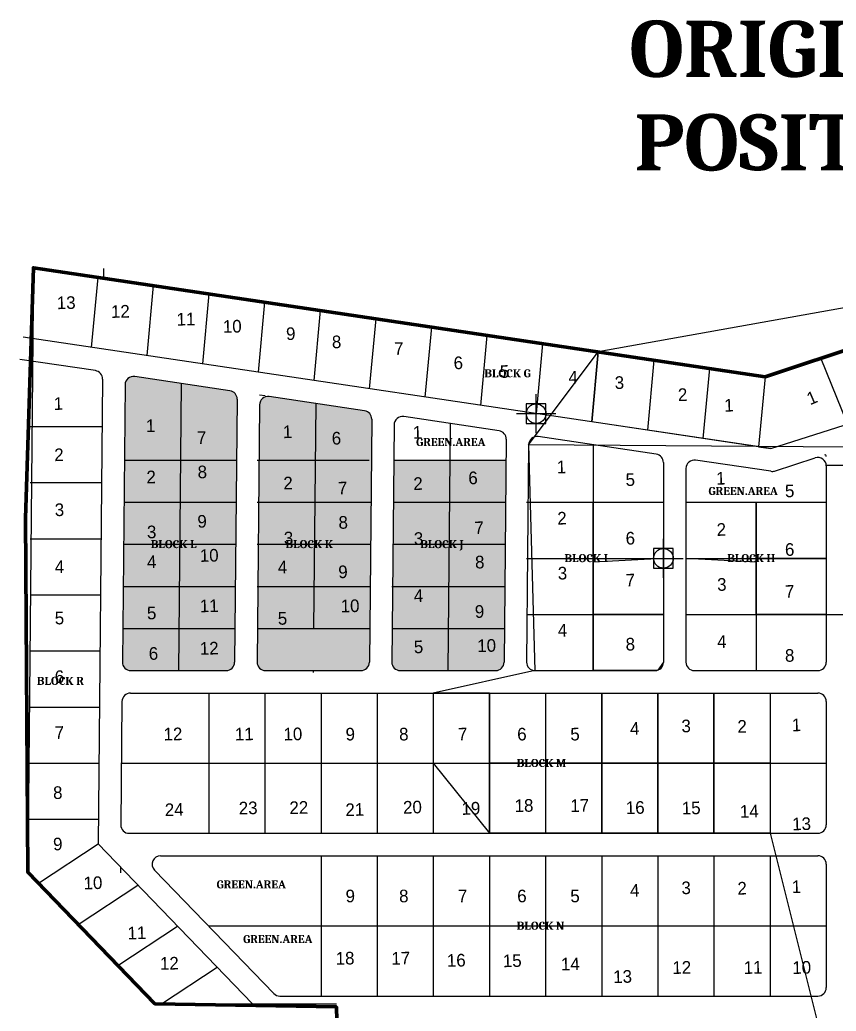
# Model space of a CAD drawing. Header units: metres. Extents: x 527079 to 600981, y 729644 to 782828.
# Drawn here: x 595932.6 to 596223.4, y 731806.1 to 732159.4 of the extents above; entities that cross this region are included whole.
import ezdxf

# ---------------------------------------------------------------- set-up
doc = ezdxf.new("R2010")
doc.units = ezdxf.units.M
doc.header["$MEASUREMENT"] = 0
doc.header["$PDMODE"] = 98
doc.header["$PDSIZE"] = 7
doc.layers.add('KETU_EPE_BOUNDARY', color=7, linetype='Continuous', lineweight=140, true_color=0xffffff)

msp = doc.modelspace()

# ---------------------------------------------------------------- hatches: boundary and pattern name
at = {"true_color": 0x293189}
h = msp.add_hatch(color=177, dxfattribs=at)
h.dxf.hatch_style = 1
h.paths.add_polyline_path([(596009.49974, 731972.44145), (595989.49883, 731972.44145), (595989.35586, 731957.44145), (596009.35677, 731957.44145)], flags=17)
h.paths.add_polyline_path([(596009.64271, 731987.44145), (595989.6418, 731987.44145), (595989.49883, 731972.44145), (596009.49974, 731972.44145)], flags=16)
h.paths.add_polyline_path([(596009.78568, 732002.44145), (595989.78477, 732002.44145), (595989.6418, 731987.44145), (596009.64271, 731987.44145)], flags=16)
h.paths.add_polyline_path([(596009.99298, 732024.19058, 0.374211434), (596007.43553, 732027.18637), (595990.04534, 732029.77927), (595989.78477, 732002.44145), (596009.78568, 732002.44145)], flags=16)
h.paths.add_polyline_path([(595990.04534, 732029.77927), (595973.48224, 732032.24885, 0.455380119), (595970.03996, 732029.31024), (595969.78386, 732002.44145), (595989.78477, 732002.44145)])
h.paths.add_polyline_path([(596009.99298, 732024.19058, 0.374211434), (596007.43553, 732027.18637), (595990.04534, 732029.77927), (595989.78477, 732002.44145), (595989.21289, 731942.44145), (596009.2138, 731942.44145)])
h.paths.add_polyline_path([(596009.2138, 731942.44145), (595989.21289, 731942.44145), (595989.06992, 731927.44145), (596006.09929, 731927.44145, 0.411424723), (596009.09915, 731930.41286)])
h.paths.add_polyline_path([(596057.50192, 731972.44145), (596037.50101, 731972.44145), (596037.35804, 731957.44145), (596057.35895, 731957.44145)])
h.paths.add_polyline_path([(595989.21289, 731942.44145), (595969.21198, 731942.44145), (595969.09788, 731930.47005, 0.417007912), (595972.09774, 731927.44145), (595989.06992, 731927.44145)])
h.paths.add_polyline_path([(595989.35586, 731957.44145), (595969.35495, 731957.44145), (595969.21198, 731942.44145), (595989.21289, 731942.44145)])
h.paths.add_polyline_path([(595989.49883, 731972.44145), (595969.49792, 731972.44145), (595969.35495, 731957.44145), (595989.35586, 731957.44145)])
h.paths.add_polyline_path([(595989.6418, 731987.44145), (595969.64089, 731987.44145), (595969.49792, 731972.44145), (595989.49883, 731972.44145)])
h.paths.add_polyline_path([(595989.78477, 732002.44145), (595969.78386, 732002.44145), (595969.64089, 731987.44145), (595989.6418, 731987.44145)])
h.paths.add_polyline_path([(596009.99298, 732024.19058, 0.374211434), (596007.43553, 732027.18637), (595990.04534, 732029.77927), (595989.35586, 731957.44145), (596009.35677, 731957.44145)], flags=17)
h.paths.add_polyline_path([(596037.35804, 731957.44145), (596017.35713, 731957.44145), (596017.21416, 731942.44145), (596037.21507, 731942.44145)])
h.paths.add_polyline_path([(596037.50101, 731972.44145), (596017.5001, 731972.44145), (596017.35713, 731957.44145), (596037.35804, 731957.44145)])
h.paths.add_polyline_path([(596037.64398, 731987.44145), (596017.64307, 731987.44145), (596017.5001, 731972.44145), (596037.50101, 731972.44145)])
h.paths.add_polyline_path([(596037.78695, 732002.44145), (596017.78604, 732002.44145), (596017.64307, 731987.44145), (596037.64398, 731987.44145)])
h.paths.add_polyline_path([(596057.92704, 732017.04355, 0.374211434), (596055.36959, 732020.03934), (596037.9794, 732022.63224), (596037.64398, 731987.44145), (596057.64489, 731987.44145)])
h.paths.add_polyline_path([(596057.64489, 731987.44145), (596037.64398, 731987.44145), (596037.50101, 731972.44145), (596057.50192, 731972.44145)])
h.paths.add_polyline_path([(596057.35895, 731957.44145), (596037.35804, 731957.44145), (596037.21507, 731942.44145), (596057.21598, 731942.44145)])
h.paths.add_polyline_path([(596057.21598, 731942.44145), (596037.21507, 731942.44145), (596037.0721, 731927.44145), (596054.10147, 731927.44145, 0.411424723), (596057.10133, 731930.41286)])
h.paths.add_polyline_path([(596037.21507, 731942.44145), (596017.21416, 731942.44145), (596017.10006, 731930.47005, 0.417007912), (596020.09992, 731927.44145), (596037.0721, 731927.44145)])
h.paths.add_polyline_path([(596085.21725, 731942.44145), (596065.21634, 731942.44145), (596065.10224, 731930.47005, 0.417007912), (596068.1021, 731927.44145), (596085.07428, 731927.44145)])
h.paths.add_polyline_path([(596105.21816, 731942.44145), (596085.21725, 731942.44145), (596085.07428, 731927.44145), (596102.10365, 731927.44145, 0.411424723), (596105.10351, 731930.41286)])
h.paths.add_polyline_path([(596105.36113, 731957.44145), (596085.36022, 731957.44145), (596085.21725, 731942.44145), (596105.21816, 731942.44145)])
h.paths.add_polyline_path([(596105.5041, 731972.44145), (596085.50319, 731972.44145), (596085.36022, 731957.44145), (596105.36113, 731957.44145)])
h.paths.add_polyline_path([(596105.64707, 731987.44145), (596085.64616, 731987.44145), (596085.50319, 731972.44145), (596105.5041, 731972.44145)])
h.paths.add_polyline_path([(596105.79004, 732002.44145), (596085.78913, 732002.44145), (596085.64616, 731987.44145), (596105.64707, 731987.44145)])
h.paths.add_polyline_path([(596085.78913, 732002.44145), (596065.78823, 732002.44145), (596065.64525, 731987.44145), (596085.64616, 731987.44145)])
h.paths.add_polyline_path([(596085.64616, 731987.44145), (596065.64525, 731987.44145), (596065.50228, 731972.44145), (596085.50319, 731972.44145)])
h.paths.add_polyline_path([(596085.50319, 731972.44145), (596065.50228, 731972.44145), (596065.35931, 731957.44145), (596085.36022, 731957.44145)])
h.paths.add_polyline_path([(596085.36022, 731957.44145), (596065.35931, 731957.44145), (596065.21634, 731942.44145), (596085.21725, 731942.44145)])
h.paths.add_polyline_path([(596037.9794, 732022.63224), (596021.4163, 732025.10182, 0.455380119), (596017.97402, 732022.16321), (596017.78604, 732002.44145), (596037.78695, 732002.44145)])
h.paths.add_polyline_path([(596312.88033, 731742.44145), (596292.88033, 731742.44145), (596292.88033, 731727.44145), (596312.88033, 731727.44145)])
h.paths.add_polyline_path([(596312.88033, 731727.44145), (596292.88033, 731727.44145), (596292.88033, 731712.44145), (596312.88033, 731712.44145)])
h.paths.add_polyline_path([(596312.88033, 731712.44145), (596292.88033, 731712.44145), (596292.88033, 731697.44145), (596312.88033, 731697.44145)])
h.paths.add_polyline_path([(596312.88033, 731697.44145), (596292.88033, 731697.44145), (596292.88033, 731682.44145), (596312.88033, 731682.44145)])
h.paths.add_polyline_path([(596312.88033, 731682.44145), (596292.88033, 731682.44145), (596292.88033, 731667.44145), (596312.88033, 731667.44145)])
h.paths.add_polyline_path([(596312.88033, 731667.44145), (596292.88033, 731667.44145), (596292.88033, 731652.44145), (596312.88033, 731652.44145)])
h.paths.add_polyline_path([(596312.88033, 731652.44145), (596292.88033, 731652.44145), (596292.88033, 731640.44145, 0.414213562), (596295.88033, 731637.44145), (596312.88033, 731637.44145)])
h.paths.add_polyline_path([(596332.88033, 731652.44145), (596312.88033, 731652.44145), (596312.88033, 731637.44145), (596329.88033, 731637.44145, 0.414213562), (596332.88033, 731640.44145)])
h.paths.add_polyline_path([(596332.88033, 731667.44145), (596312.88033, 731667.44145), (596312.88033, 731652.44145), (596332.88033, 731652.44145)])
h.paths.add_polyline_path([(596332.88033, 731682.44145), (596312.88033, 731682.44145), (596312.88033, 731667.44145), (596332.88033, 731667.44145)])
h.paths.add_polyline_path([(596332.88033, 731697.44145), (596312.88033, 731697.44145), (596312.88033, 731682.44145), (596332.88033, 731682.44145)])
h.paths.add_polyline_path([(596332.88033, 731712.44145), (596312.88033, 731712.44145), (596312.88033, 731697.44145), (596332.88033, 731697.44145)])
h.paths.add_polyline_path([(596332.88033, 731727.44145), (596312.88033, 731727.44145), (596312.88033, 731712.44145), (596332.88033, 731712.44145)])
h.paths.add_polyline_path([(596332.88033, 731742.44145), (596312.88033, 731742.44145), (596312.88033, 731727.44145), (596332.88033, 731727.44145)])
h.paths.add_polyline_path([(596312.88033, 731772.44145), (596295.88033, 731772.44145, 0.414213562), (596292.88033, 731769.44145), (596292.88033, 731757.44145), (596312.88033, 731757.44145)])
h.paths.add_polyline_path([(596332.88033, 731769.44145, 0.414213562), (596329.88033, 731772.44145), (596312.88033, 731772.44145), (596312.88033, 731757.44145), (596332.88033, 731757.44145)])
h.paths.add_polyline_path([(596312.88033, 731757.44145), (596292.88033, 731757.44145), (596292.88033, 731742.44145), (596312.88033, 731742.44145)])
h.paths.add_polyline_path([(596332.88033, 731757.44145), (596312.88033, 731757.44145), (596312.88033, 731742.44145), (596332.88033, 731742.44145)])
h.paths.add_polyline_path([(596312.88033, 731795.44145), (596292.88033, 731795.44145), (596292.88033, 731783.44145, 0.414213562), (596295.88033, 731780.44145), (596312.88033, 731780.44145)])
h.paths.add_polyline_path([(596332.88033, 731795.44145), (596312.88033, 731795.44145), (596312.88033, 731780.44145), (596329.88033, 731780.44145, 0.414213562), (596332.88033, 731783.44145)])
h.paths.add_polyline_path([(596332.88033, 731810.44145), (596312.88033, 731810.44145), (596312.88033, 731795.44145), (596332.88033, 731795.44145)])
h.paths.add_polyline_path([(596332.88033, 731825.44145), (596312.88033, 731825.44145), (596312.88033, 731810.44145), (596332.88033, 731810.44145)])
h.paths.add_polyline_path([(596332.88033, 731840.44145), (596312.88033, 731840.44145), (596312.88033, 731825.44145), (596332.88033, 731825.44145)])
h.paths.add_polyline_path([(596332.88033, 731855.44145), (596312.88033, 731855.44145), (596312.88033, 731840.44145), (596332.88033, 731840.44145)])
h.paths.add_polyline_path([(596332.88033, 731869.44145), (596312.88033, 731869.44145), (596312.88033, 731855.44145), (596332.88033, 731855.44145)])
h.paths.add_polyline_path([(596312.88033, 731869.44145), (596292.88033, 731869.44145), (596292.88033, 731855.44145), (596312.88033, 731855.44145)])
h.paths.add_polyline_path([(596312.88033, 731855.44145), (596292.88033, 731855.44145), (596292.88033, 731840.44145), (596312.88033, 731840.44145)])
h.paths.add_polyline_path([(596312.88033, 731840.44145), (596292.88033, 731840.44145), (596292.88033, 731825.44145), (596312.88033, 731825.44145)])
h.paths.add_polyline_path([(596312.88033, 731825.44145), (596292.88033, 731825.44145), (596292.88033, 731810.44145), (596312.88033, 731810.44145)])
h.paths.add_polyline_path([(596312.88033, 731810.44145), (596292.88033, 731810.44145), (596292.88033, 731795.44145), (596312.88033, 731795.44145)])
h.paths.add_polyline_path([(596287.74801, 732026.29277), (596273.43006, 732021.69103), (596280.92844, 732003.0934), (596295.24639, 732007.69515)])
h.paths.add_polyline_path([(596295.24639, 732007.69515), (596280.92844, 732003.0934), (596288.42681, 731984.49578), (596299.67436, 731988.1107, 0.43554702), (596301.53878, 731992.08864)])
h.paths.add_polyline_path([(596280.92844, 732003.0934), (596266.61049, 731998.49166), (596274.10886, 731979.89403), (596288.42681, 731984.49578)])
h.paths.add_polyline_path([(596273.43006, 732021.69103), (596259.11211, 732017.08928), (596266.61049, 731998.49166), (596280.92844, 732003.0934)])
h.paths.add_polyline_path([(596259.11211, 732017.08928), (596244.79416, 732012.48754), (596252.29254, 731993.88991), (596266.61049, 731998.49166)])
h.paths.add_polyline_path([(596266.61049, 731998.49166), (596252.29254, 731993.88991), (596259.79092, 731975.29229), (596274.10886, 731979.89403)])
h.paths.add_polyline_path([(596244.79416, 732012.48754), (596229.96239, 732007.72065, 0.325801543), (596227.88033, 732004.86454), (596227.88033, 731986.04391), (596252.29254, 731993.88991)])
h.paths.add_polyline_path([(596252.29254, 731993.88991), (596227.88033, 731986.04391), (596227.88033, 731969.15165, 0.5085214), (596231.79828, 731966.29554), (596259.79092, 731975.29229)])
h.paths.add_polyline_path([(596618.10631, 732060.29251, 0.402279837), (596614.24518, 732061.82725), (596612.99461, 732061.31815), (596603.1207, 732057.00477), (596611.41403, 732038.8026), (596625.16137, 732044.80808)])
h.paths.add_polyline_path([(596603.1207, 732057.00477), (596589.37336, 732050.99929), (596597.66669, 732032.79712), (596611.41403, 732038.8026)])
h.paths.add_polyline_path([(596589.37336, 732050.99929), (596575.62602, 732044.99381), (596583.91934, 732026.79165), (596597.66669, 732032.79712)])
h.paths.add_polyline_path([(596575.62602, 732044.99381), (596561.87868, 732038.98833), (596570.172, 732020.78617), (596583.91934, 732026.79165)])
h.paths.add_polyline_path([(596561.87868, 732038.98833), (596548.13133, 732032.98285), (596556.42466, 732014.78069), (596570.172, 732020.78617)])
h.paths.add_polyline_path([(596548.13133, 732032.98285), (596537.17651, 732028.19728, 0.418807287), (596535.64747, 732024.2043), (596542.67732, 732008.77521), (596556.42466, 732014.78069)])
h.paths.add_polyline_path([(596556.42466, 732014.78069), (596542.67732, 732008.77521), (596549.74613, 731993.26062, 0.409634711), (596553.67706, 731991.75534), (596564.71799, 731996.57852)])
h.paths.add_polyline_path([(596570.172, 732020.78617), (596556.42466, 732014.78069), (596564.71799, 731996.57852), (596578.46533, 732002.584)])
h.paths.add_polyline_path([(596583.91934, 732026.79165), (596570.172, 732020.78617), (596578.46533, 732002.584), (596592.21267, 732008.58948)])
h.paths.add_polyline_path([(596597.66669, 732032.79712), (596583.91934, 732026.79165), (596592.21267, 732008.58948), (596605.96001, 732014.59496)])
h.paths.add_polyline_path([(596611.41403, 732038.8026), (596597.66669, 732032.79712), (596605.96001, 732014.59496), (596619.70735, 732020.60044)])
h.paths.add_polyline_path([(596628.70849, 732037.02287), (596625.16137, 732044.80808), (596611.41403, 732038.8026), (596619.70735, 732020.60044), (596629.00118, 732024.66041, 0.359555109), (596630.7268, 732028.06924)])
h.paths.add_polyline_path([(596535.3454, 732005.57229), (596521.59806, 731999.56681), (596529.89139, 731981.36465), (596540.84621, 731986.15022, 0.418807287), (596542.37525, 731990.1432)])
h.paths.add_polyline_path([(596521.59806, 731999.56681), (596507.85072, 731993.56133), (596516.14405, 731975.35917), (596529.89139, 731981.36465)])
h.paths.add_polyline_path([(596507.85072, 731993.56133), (596494.10338, 731987.55586), (596502.3967, 731969.35369), (596516.14405, 731975.35917)])
h.paths.add_polyline_path([(596494.10338, 731987.55586), (596480.35604, 731981.55038), (596488.64936, 731963.34821), (596502.3967, 731969.35369)])
h.paths.add_polyline_path([(596480.35604, 731981.55038), (596466.60869, 731975.5449), (596474.90202, 731957.34273), (596488.64936, 731963.34821)])
h.paths.add_polyline_path([(596466.60869, 731975.5449), (596452.86135, 731969.53942), (596461.15468, 731951.33726), (596474.90202, 731957.34273)])
h.paths.add_polyline_path([(596458.31537, 731993.74706), (596444.56803, 731987.74159), (596452.86135, 731969.53942), (596466.60869, 731975.5449)])
h.paths.add_polyline_path([(596472.06271, 731999.75254), (596458.31537, 731993.74706), (596466.60869, 731975.5449), (596480.35604, 731981.55038)])
h.paths.add_polyline_path([(596485.81005, 732005.75802), (596472.06271, 731999.75254), (596480.35604, 731981.55038), (596494.10338, 731987.55586)])
h.paths.add_polyline_path([(596499.55739, 732011.7635), (596485.81005, 732005.75802), (596494.10338, 731987.55586), (596507.85072, 731993.56133)])
h.paths.add_polyline_path([(596535.3454, 732005.57229), (596528.2766, 732021.08688, 0.409634711), (596524.34566, 732022.59217), (596499.55739, 732011.7635), (596507.85072, 731993.56133), (596521.59806, 731999.56681)])
h.paths.add_polyline_path([(596430.82068, 731981.73611), (596419.86586, 731976.95053, 0.418807287), (596418.33682, 731972.95755), (596425.36667, 731957.52846), (596439.11401, 731963.53394)])
h.paths.add_polyline_path([(596444.56803, 731987.74159), (596430.82068, 731981.73611), (596439.11401, 731963.53394), (596452.86135, 731969.53942)])
h.paths.add_polyline_path([(596452.86135, 731969.53942), (596439.11401, 731963.53394), (596447.40734, 731945.33178), (596461.15468, 731951.33726)])
h.paths.add_polyline_path([(596439.11401, 731963.53394), (596425.36667, 731957.52846), (596432.43547, 731942.01387, 0.409634711), (596436.36641, 731940.50859), (596447.40734, 731945.33178)])

# ---------------------------------------------------------------- linework, layer by layer
for p, q in [((595937.43571, 732070.98822), (595935.38328, 731855.65373)), ((596198.05787, 732032.12915), (595937.43571, 732070.98822)), ((595960.30795, 732067.57794), (595958.00972, 732042.64425)), ((595962.43457, 732070.74995), (595962.40137, 732067.26581)), ((595980.12045, 732064.62388), (595977.82222, 732039.69019)), ((595999.93294, 732061.66981), (595997.63471, 732036.73612)), ((596019.74543, 732058.71575), (596017.4472, 732033.78205)), ((596039.55793, 732055.76168), (596037.25969, 732030.82799)), ((596059.37042, 732052.80761), (596057.07219, 732027.87392)), ((596079.18291, 732049.85355), (596076.88468, 732024.91985)), ((596200.14738, 732006.54123), (595933.74893, 732046.26156)), ((596098.99541, 732046.89948), (596096.69717, 732021.96579)), ((596118.8079, 732043.94541), (596116.50967, 732019.01172)), ((596138.62039, 732040.99135), (596136.32216, 732016.05765)), ((595959.50147, 732034.33339), (595932.56917, 732038.34903)), ((596158.43288, 732038.03728), (596156.13465, 732013.10359)), ((596227.47686, 732015.32484), (596218.10389, 732038.57187)), ((596007.43553, 732027.18637), (595973.48224, 732032.24885)), ((596020.08117, 732033.39557), (596020.08111, 732033.38933)), ((596178.24538, 732035.08321), (596175.94714, 732010.14952)), ((596198.05787, 732032.12915), (596195.75964, 732007.19545)), ((596200.14738, 732006.54123), (596281.67826, 732032.745)), ((595962.05892, 732031.3376), (595960.47968, 731865.64878)), ((595970.03996, 732029.31024), (595969.09788, 731930.47005)), ((595990.04534, 732029.77927), (595989.0681, 731927.25084)), ((596020.00413, 732025.31238), (596018.00687, 732025.61017)), ((596055.36959, 732020.03934), (596021.4163, 732025.10182)), ((596009.99298, 732024.19058), (596009.09915, 731930.41286)), ((596017.97402, 732022.16321), (596017.10006, 731930.47005)), ((596037.9794, 732022.63224), (596037.21507, 731942.44145)), ((596057.92704, 732017.04355), (596057.10133, 731930.41286)), ((596065.90808, 732015.01619), (596065.10224, 731930.47005)), ((596103.30365, 732012.89232), (596069.35036, 732017.95479)), ((596085.91346, 732015.48521), (596085.07428, 731927.44145)), ((595961.89685, 732014.33339), (595936.25657, 732014.33339)), ((596105.8611, 732009.89652), (596105.10351, 731930.41286)), ((596113.84214, 732007.86916), (596113.10442, 731930.47005)), ((596159.32274, 732004.5398), (596117.28442, 732010.80777)), ((596136.88033, 732007.88599), (596136.88033, 731927.44145)), ((595969.78386, 732002.44145), (596009.78568, 732002.44145)), ((596017.07119, 732002.44145), (596057.07301, 732002.44145)), ((596065.78823, 732002.44145), (596105.79004, 732002.44145)), ((596161.88033, 732001.5726), (596161.88033, 731930.44145)), ((596200.12287, 731998.45645), (596173.32274, 732002.45238)), ((596201.48323, 731998.56754), (596215.96239, 732003.2211)), ((596219.88033, 732000.36498), (596219.88033, 731930.44145)), ((596169.88033, 731999.48519), (596169.88033, 731930.44145)), ((595961.70622, 731994.33339), (595936.25657, 731994.33339)), ((595969.64089, 731987.44145), (596009.64271, 731987.44145)), ((596017.07119, 731987.44145), (596057.64489, 731987.44145)), ((596065.64525, 731987.44145), (596105.64707, 731987.44145)), ((596113.07555, 731987.44145), (596161.88033, 731987.44145)), ((596169.88033, 731987.44145), (596219.88033, 731987.44145)), ((596194.88033, 731987.44145), (596194.88033, 731927.44145)), ((595961.51559, 731974.33339), (595936.25657, 731974.33339)), ((595969.49792, 731972.44145), (596009.49974, 731972.44145)), ((596017.07119, 731972.44145), (596057.50192, 731972.44145)), ((596065.50228, 731972.44145), (596105.5041, 731972.44145)), ((596113.07555, 731967.44145), (596161.88033, 731967.44145)), ((596169.88033, 731967.44145), (596219.88033, 731967.44145)), ((595969.35495, 731957.44145), (596009.35677, 731957.44145)), ((596017.07119, 731957.44145), (596057.35895, 731957.44145)), ((596065.07337, 731957.44145), (596105.36113, 731957.44145)), ((595961.32497, 731954.33339), (595936.25657, 731954.33339)), ((596113.07555, 731947.44145), (596161.88033, 731947.44145)), ((596169.88033, 731947.44145), (596219.88033, 731947.44145)), ((595969.21198, 731942.44145), (596009.2138, 731942.44145)), ((596017.07119, 731942.44145), (596057.21598, 731942.44145)), ((596065.07337, 731942.44145), (596105.21816, 731942.44145)), ((595961.13434, 731934.33339), (595936.1332, 731934.33339)), ((595972.09774, 731927.44145), (596006.09929, 731927.44145)), ((596020.09992, 731927.44145), (596054.10147, 731927.44145)), ((596037.0721, 731927.44145), (596037.06592, 731926.79335)), ((596068.1021, 731927.44145), (596102.10365, 731927.44145)), ((596116.10428, 731927.44145), (596158.88033, 731927.44145)), ((596172.88033, 731927.44145), (596216.88033, 731927.44145)), ((595971.9643, 731919.44145), (596216.88033, 731919.44145)), ((595999.88033, 731919.44145), (595999.88033, 731869.44145)), ((596019.88033, 731919.44145), (596019.88033, 731869.44145)), ((596039.88033, 731919.44145), (596039.88033, 731869.44145)), ((596059.88033, 731919.44145), (596059.88033, 731869.44145)), ((596079.88033, 731919.44145), (596079.88033, 731869.44145)), ((596099.88033, 731919.44145), (596099.88033, 731869.44145)), ((596119.88033, 731919.44145), (596119.88033, 731869.44145)), ((596139.88033, 731919.44145), (596139.88033, 731869.44145)), ((596159.88033, 731919.44145), (596159.88033, 731869.44145)), ((596179.88033, 731919.44145), (596179.88033, 731869.44145)), ((596179.88033, 731919.44145), (596179.88033, 731869.44145)), ((596199.88033, 731919.44145), (596199.88033, 731869.44145)), ((596199.88033, 731919.44145), (596199.88033, 731869.44145)), ((595968.96444, 731916.47005), (595968.54506, 731872.47005)), ((596219.88033, 731916.44145), (596219.88033, 731872.44145)), ((595960.94371, 731914.33339), (595935.94258, 731914.33339)), ((595960.75308, 731894.33339), (595935.75195, 731894.33339)), ((595968.51619, 731894.44145), (596219.88033, 731894.44145)), ((595960.56246, 731874.33339), (595935.56132, 731874.33339)), ((595971.54492, 731869.44145), (596216.88033, 731869.44145)), ((595939.26946, 731851.62631), (595960.47968, 731865.64878)), ((595960.31806, 731865.81627), (596015.42101, 731808.7107)), ((595982.72026, 731861.44145), (596216.88033, 731861.44145)), ((596039.88033, 731861.44145), (596039.88033, 731811.44145)), ((596059.88033, 731861.44145), (596059.88033, 731811.44145)), ((596079.88033, 731861.44145), (596079.88033, 731811.44145)), ((596099.88033, 731861.44145), (596099.88033, 731811.44145)), ((596119.88033, 731861.44145), (596119.88033, 731811.44145)), ((596139.88033, 731861.44145), (596139.88033, 731811.44145)), ((596159.88033, 731861.44145), (596159.88033, 731811.44145)), ((596179.88033, 731861.44145), (596179.88033, 731811.44145)), ((596199.88033, 731861.44145), (596199.88033, 731811.44145)), ((595935.38328, 731855.65373), (595980.68007, 731808.7107)), ((595968.40179, 731857.43875), (595968.38178, 731855.33921)), ((595980.56143, 731856.35833), (596023.0184, 731812.35833)), ((596219.88033, 731858.44145), (596219.88033, 731814.44145)), ((595953.39387, 731836.98858), (595974.60408, 731851.01105)), ((595967.51827, 731822.35085), (595988.72849, 731836.37332)), ((595999.77984, 731836.44145), (596219.88033, 731836.44145)), ((595983.08866, 731808.66909), (596002.85289, 731821.73559)), ((596025.17724, 731811.44145), (596161.88033, 731811.44145)), ((596159.88033, 731811.44145), (596216.88033, 731811.44145)), ((595980.68007, 731808.7107), (596045.33786, 731808.7107))]:
    msp.add_line(p, q)
at = {"color": 1}
msp.add_line((596195.75964, 732007.19545), (596200.14738, 732006.54123), dxfattribs=at)
at = {"color": 114, "true_color": 0x139b48}
for points in [[(596227.88033, 732007.05149), (596113.84214, 732007.86916), (596116.10428, 731927.44145), (596079.88033, 731919.44145), (596079.88033, 731894.44145), (596099.88033, 731869.44145), (596199.88033, 731869.44145), (596228.60113, 731754.49075), (596277.88033, 731756.44145), (596277.88033, 731873.44145), (596292.88033, 731783.44145), (596329.88033, 731783.44145), (596332.88033, 731869.44145), (596401.4153, 731870.49075), (596369.46839, 731978.15809), (596330.50964, 732075.33971), (596138.62039, 732040.99135)], [(596113.84214, 732007.86916), (596138.62039, 732040.99135)], [(596219.88033, 732000.36498), (596219.88033, 731947.44145), (596227.88033, 731947.44145), (596227.88033, 731954.44635), (596228.06292, 731955.47698), (596228.4561, 731956.21357), (596230.50721, 731957.47757), (596230.52091, 731966.17326), (596227.88033, 731969.15165), (596227.88033, 732000.5), (596219.88033, 732000.5)], [(596194.88033, 731987.44145), (596219.88033, 731987.44145), (596219.88033, 731967.44145), (596194.88033, 731967.44145), (596194.88033, 731987.44145)]]:
    msp.add_lwpolyline(points, dxfattribs=at)
at = {"color": 1}
for points in [[(596138.62039, 732040.99135), (596198.05787, 732032.12915), (596195.75964, 732007.19545), (596136.32216, 732016.05765), (596138.62039, 732040.99135)], [(596136.88033, 731987.44145), (596161.88033, 731987.44145), (596161.88033, 731967.44145), (596136.88033, 731966.03274), (596136.88033, 731987.44145)], [(596194.88033, 731987.44145), (596219.88033, 731987.44145), (596219.88033, 731947.44145), (596194.88033, 731947.44145), (596194.88033, 731987.44145)], [(596161.88033, 731967.44145), (596161.88033, 731947.44145), (596136.88033, 731947.44145), (596136.88033, 731968.94078)], [(596169.88033, 731967.44145), (596169.88033, 731947.44145), (596194.88033, 731947.44145), (596194.88033, 731966.03274), (596169.88033, 731967.44145)], [(596136.88033, 731947.44145), (596161.88033, 731947.44145), (596161.88033, 731930.44145), (596159.88792, 731927.61572), (596136.88033, 731927.44145), (596136.88033, 731947.44145)], [(596099.88033, 731919.44145), (596079.88033, 731919.44145), (596079.88033, 731894.44145), (596099.88033, 731894.44145), (596099.88033, 731919.44145)], [(596099.88033, 731919.44145), (596139.88033, 731919.44145), (596139.88033, 731894.44145), (596099.88033, 731894.44145), (596099.88033, 731919.44145)], [(596139.88033, 731894.44145), (596139.88033, 731919.44145), (596159.88033, 731919.44145), (596159.88033, 731894.44145), (596139.88033, 731894.44145)], [(596159.88033, 731919.44145), (596179.88033, 731919.44145), (596179.88033, 731894.44145), (596159.88033, 731894.44145), (596159.88033, 731919.44145)], [(596179.88033, 731919.44145), (596199.88033, 731919.44145), (596199.88033, 731894.44145), (596179.88033, 731894.44145), (596179.88033, 731919.44145)], [(596139.88033, 731869.44145), (596099.88033, 731869.44145), (596099.88033, 731894.44145), (596139.88033, 731894.44145)], [(596139.88033, 731894.44145), (596159.88033, 731894.44145), (596159.88033, 731869.44145), (596139.88033, 731869.44145), (596139.88033, 731894.44145)], [(596159.88033, 731894.44145), (596179.88033, 731894.44145), (596179.88033, 731869.44145), (596159.88033, 731869.44145), (596159.88033, 731894.44145)], [(596179.88033, 731894.44145), (596199.88033, 731894.44145), (596199.88033, 731869.44145), (596179.88033, 731869.44145), (596179.88033, 731894.44145)]]:
    msp.add_lwpolyline(points, dxfattribs=at)
for centre, radius, start, end in [((595959.05906, 732031.3662), 3, 359.4539098, 81.5196048), ((595973.03982, 732029.28165), 3, 81.5196048, 179.4539098), ((596006.99312, 732024.21917), 3, 359.4539098, 81.5196048), ((596020.97388, 732022.13462), 3, 81.5196048, 179.4539098), ((596054.92718, 732017.07214), 3, 359.4539098, 81.5196048), ((596068.90794, 732014.98759), 3, 81.5196048, 179.4539098), ((596102.86124, 732009.92512), 3, 359.4539098, 81.5196048), ((596116.842, 732007.84057), 3, 81.5196048, 179.4539098), ((596158.88033, 732001.5726), 3, 0, 81.5196048), ((596219.38033, 732003.79442), 0.5, 0, 107.8172423), ((596172.88033, 731999.48519), 3, 81.5196048, 180), ((596216.88033, 732000.36498), 3, 0, 107.8172423), ((596200.56528, 732001.42365), 3, 261.5196048, 287.8172423), ((595972.09774, 731930.44145), 3, 179.4539098, 270), ((596006.09929, 731930.44145), 3, 270, 359.4539098), ((596020.09992, 731930.44145), 3, 179.4539098, 270), ((596054.10147, 731930.44145), 3, 270, 359.4539098), ((596068.1021, 731930.44145), 3, 179.4539098, 270), ((596102.10365, 731930.44145), 3, 270, 359.4539098), ((596116.10428, 731930.44145), 3, 179.4539098, 270), ((596158.88033, 731930.44145), 3, 270, 0), ((596172.88033, 731930.44145), 3, 180, 270), ((596216.88033, 731930.44145), 3, 270, 0), ((595971.9643, 731916.44145), 3, 90, 179.4539098), ((596216.88033, 731916.44145), 3, 0, 90), ((595971.54492, 731872.44145), 3, 179.4539098, 270), ((596216.88033, 731872.44145), 3, 270, 0), ((595982.72026, 731858.44145), 3, 90, 223.9775326), ((596216.88033, 731858.44145), 3, 0, 90), ((596216.88033, 731814.44145), 3, 270, 0), ((596025.17724, 731814.44145), 3, 223.9775326, 270)]:
    msp.add_arc(centre, radius, start, end)
at = {"color": 114, "true_color": 0x139b48}
for p in [(596116.50967, 732019.01172), (596161.88033, 731967.44145)]:
    msp.add_point(p, dxfattribs=at)
at = {"layer": 'KETU_EPE_BOUNDARY', "color": 1}
msp.add_lwpolyline([(596661.39447, 732043.97265), (596636.331, 732039.588), (596646.512, 731994.423), (596478.22958, 731928.95476), (596493.50323, 731855.81055), (596498.72877, 731831.73342), (596443.76147, 731831.60112), (596465.49703, 731568.67444), (596272.11165, 731605.78685), (596050.33586, 731604.44145), (596045.33786, 731807.59367), (595980.68007, 731808.7107), (595935.38328, 731855.65373), (595934.56718, 731981.81685), (595937.43571, 732070.98822), (596198.05787, 732032.12915), (596306.76649, 732068.24323), (596358.98307, 732083.85), (596611.2466, 732138.75801), (596637.93624, 732144.93908), (596688.439, 732048.834)], close=True, dxfattribs=at)

# ---------------------------------------------------------------- texts
at = {"insert": (596089.34078, 732159.03643), "char_height": 20, "width": 254.770542, "attachment_point": 1}
msp.add_mtext('\\A1;\\pxqc;{\\fCambria|b1|i0|c0|p18;ORIGINAL POSITION}', dxfattribs=at)
at = {"char_height": 4.5017338, "attachment_point": 1}
for s, width, insert, rotation in [('{\\fCentury Gothic|b0|i0|c0|p34;13}', 7.3482261, (595945.68201, 732060.72497), 1.358788), ('{\\fCentury Gothic|b0|i0|c0|p34;12}', 7.3482261, (595964.98656, 732057.6238), 1.358788), ('{\\fCentury Gothic|b0|i0|c0|p34;11}', 7.3482261, (595988.35797, 732054.87652), 1.358788), ('{\\fCentury Gothic|b0|i0|c0|p34;10}', 7.3482261, (596004.85545, 732052.30091), 1.358788), ('{\\fCentury Gothic|b0|i0|c0|p34;9}', 7.3482261, (596027.36769, 732049.72534), 1.358788), ('{\\fCentury Gothic|b0|i0|c0|p34;8}', 7.3482261, (596043.69333, 732046.80635), 1.358788), ('{\\fCentury Gothic|b0|i0|c0|p34;7}', 7.3482261, (596065.86176, 732044.40245), 1.358788), ('{\\fCentury Gothic|b0|i0|c0|p34;6}', 7.3482261, (596087.0562, 732039.33309), 1.358788), ('{\\fCentury Gothic|b0|i0|c0|p34;5}', 7.3482261, (596103.55369, 732036.24237), 1.358788), ('{\\fCentury Gothic|b0|i0|c0|p34;4}', 7.3482261, (596127.95631, 732034.18191), 1.358788), ('{\\fCentury Gothic|b0|i0|c0|p34;3}', 7.3482261, (596144.45379, 732032.29315), 1.358788), ('{\\fCentury Gothic|b0|i0|c0|p34;2}', 7.3482261, (596166.96594, 732028.00049), 1.358788), ('{\\fCentury Gothic|b0|i0|c0|p34;1}', 7.3482261, (596212.34447, 732026.09792), 23.1752424), ('{\\fCentury Gothic|b0|i0|c0|p34;1}', 7.3482261, (595944.5904, 732024.82554), 1.358788), ('{\\fCentury Gothic|b0|i0|c0|p34;1}', 7.3482261, (596183.46342, 732024.22298), 1.358788), ('{\\fCentury Gothic|b0|i0|c0|p34;1}', 7.3482261, (595977.44101, 732016.9233), 1.358788), ('{\\fCentury Gothic|b0|i0|c0|p34;1}', 7.3482261, (596026.21758, 732014.75224), 1.358788), ('{\\fCentury Gothic|b0|i0|c0|p34;1}', 7.3482261, (596072.52332, 732014.56263), 1.358788), ('{\\fCentury Gothic|b0|i0|c0|p34;7}', 7.3482261, (595995.62327, 732012.66688), 1.358788), ('{\\fCentury Gothic|b0|i0|c0|p34;6}', 7.3482261, (596043.63809, 732012.46965), 1.358788), ('{\\fCentury Gothic|b0|i0|c0|p34;2}', 7.3482261, (595944.77485, 732006.56274), 1.358788), ('{\\fCentury Gothic|b0|i0|c0|p34;8}', 7.3482261, (595995.85697, 732000.44852), 1.358788), ('{\\fCentury Gothic|b0|i0|c0|p34;1}', 7.3482261, (596123.8067, 732002.22239), 1.358788), ('{\\fCentury Gothic|b0|i0|c0|p34;2}', 7.3482261, (595977.62547, 731998.66051), 1.358788), ('{\\fCentury Gothic|b0|i0|c0|p34;6}', 7.3482261, (596092.29059, 731998.3244), 1.358788), ('{\\fCentury Gothic|b0|i0|c0|p34;5}', 7.3482261, (596148.33788, 731997.72024), 1.358788), ('{\\fCentury Gothic|b0|i0|c0|p34;1}', 7.3482261, (596180.57912, 731998.19798), 1.358788), ('{\\fCentury Gothic|b0|i0|c0|p34;2}', 7.3482261, (596026.40203, 731996.48945), 1.358788), ('{\\fCentury Gothic|b0|i0|c0|p34;7}', 7.3482261, (596045.81467, 731994.68198), 1.358788), ('{\\fCentury Gothic|b0|i0|c0|p34;2}', 7.3482261, (596072.70778, 731996.29984), 1.358788), ('{\\fCentury Gothic|b0|i0|c0|p34;5}', 7.3482261, (596205.11031, 731993.69582), 1.358788), ('{\\fCentury Gothic|b0|i0|c0|p34;3}', 7.3482261, (595944.95444, 731986.97588), 1.358788), ('{\\fCentury Gothic|b0|i0|c0|p34;9}', 7.3482261, (595995.77809, 731982.83872), 1.358788), ('{\\fCentury Gothic|b0|i0|c0|p34;2}', 7.3482261, (596123.99115, 731983.9596), 1.358788), ('{\\fCentury Gothic|b0|i0|c0|p34;3}', 7.3482261, (595977.80505, 731979.07364), 1.358788), ('{\\fCentury Gothic|b0|i0|c0|p34;8}', 7.3482261, (596046.04837, 731982.46361), 1.358788), ('{\\fCentury Gothic|b0|i0|c0|p34;7}', 7.3482261, (596094.46716, 731980.53672), 1.358788), ('{\\fCentury Gothic|b0|i0|c0|p34;2}', 7.3482261, (596180.76357, 731979.93518), 1.358788), ('{\\fCentury Gothic|b0|i0|c0|p34;3}', 7.3482261, (596026.58162, 731976.90259), 1.358788), ('{\\fCentury Gothic|b0|i0|c0|p34;3}', 7.3482261, (596072.88736, 731976.71298), 1.358788), ('{\\fCentury Gothic|b0|i0|c0|p34;6}', 7.3482261, (596148.33788, 731976.82775), 1.358788), ('{\\fCentury Gothic|b0|i0|c0|p34;6}', 7.3482261, (596205.11031, 731972.80334), 1.358788), ('{\\fCentury Gothic|b0|i0|c0|p34;10}', 7.3482261, (595996.63351, 731970.66611), 1.358788), ('{\\fCentury Gothic|b0|i0|c0|p34;4}', 7.3482261, (595944.95444, 731966.62134), 1.358788), ('{\\fCentury Gothic|b0|i0|c0|p34;4}', 7.3482261, (595977.80505, 731968.417), 1.358788), ('{\\fCentury Gothic|b0|i0|c0|p34;4}', 7.3482261, (596024.41203, 731966.50802), 1.358788), ('{\\fCentury Gothic|b0|i0|c0|p34;8}', 7.3482261, (596094.70086, 731968.31836), 1.358788), ('{\\fCentury Gothic|b0|i0|c0|p34;9}', 7.3482261, (596045.96948, 731964.85382), 1.358788), ('{\\fCentury Gothic|b0|i0|c0|p34;3}', 7.3482261, (596124.17073, 731964.37274), 1.358788), ('{\\fCentury Gothic|b0|i0|c0|p34;7}', 7.3482261, (596148.33788, 731961.8799), 1.358788), ('{\\fCentury Gothic|b0|i0|c0|p34;3}', 7.3482261, (596180.94316, 731960.34832), 1.358788), ('{\\fCentury Gothic|b0|i0|c0|p34;7}', 7.3482261, (596205.11031, 731957.85548), 1.358788), ('{\\fCentury Gothic|b0|i0|c0|p34;4}', 7.3482261, (596072.88736, 731956.35844), 1.358788), ('{\\fCentury Gothic|b0|i0|c0|p34;11}', 7.3482261, (595996.63351, 731952.71435), 1.358788), ('{\\fCentury Gothic|b0|i0|c0|p34;10}', 7.3482261, (596046.82491, 731952.68121), 1.358788), ('{\\fCentury Gothic|b0|i0|c0|p34;5}', 7.3482261, (595944.95444, 731948.37071), 1.358788), ('{\\fCentury Gothic|b0|i0|c0|p34;5}', 7.3482261, (595977.80505, 731950.16637), 1.358788), ('{\\fCentury Gothic|b0|i0|c0|p34;5}', 7.3482261, (596024.41203, 731948.25739), 1.358788), ('{\\fCentury Gothic|b0|i0|c0|p34;9}', 7.3482261, (596094.62198, 731950.70856), 1.358788), ('{\\fCentury Gothic|b0|i0|c0|p34;4}', 7.3482261, (596124.17073, 731944.0182), 1.358788), ('{\\fCentury Gothic|b0|i0|c0|p34;12}', 7.3482261, (595996.63351, 731937.56245), 1.358788), ('{\\fCentury Gothic|b0|i0|c0|p34;5}', 7.3482261, (596072.88736, 731938.1078), 1.358788), ('{\\fCentury Gothic|b0|i0|c0|p34;10}', 7.3482261, (596095.4774, 731938.53595), 1.358788), ('{\\fCentury Gothic|b0|i0|c0|p34;8}', 7.3482261, (596148.33788, 731939.07488), 1.358788), ('{\\fCentury Gothic|b0|i0|c0|p34;4}', 7.3482261, (596180.94316, 731939.99378), 1.358788), ('{\\fCentury Gothic|b0|i0|c0|p34;6}', 7.3482261, (595978.45199, 731935.74158), 1.358788), ('{\\fCentury Gothic|b0|i0|c0|p34;8}', 7.3482261, (596205.11031, 731935.05046), 1.358788), ('{\\fCentury Gothic|b0|i0|c0|p34;6}', 7.3482261, (595944.95444, 731927.47822), 1.358788), ('{\\fCentury Gothic|b0|i0|c0|p34;4}', 7.3482261, (596149.8915, 731909.04078), 1.358788), ('{\\fCentury Gothic|b0|i0|c0|p34;3}', 7.3482261, (596168.23328, 731909.91348), 1.358788), ('{\\fCentury Gothic|b0|i0|c0|p34;2}', 7.3482261, (596188.17629, 731909.76802), 1.358788), ('{\\fCentury Gothic|b0|i0|c0|p34;1}', 7.3482261, (596207.53327, 731910.29335), 1.358788), ('{\\fCentury Gothic|b0|i0|c0|p34;7}', 7.3482261, (595944.95444, 731907.56847), 1.358788), ('{\\fCentury Gothic|b0|i0|c0|p34;12}', 7.4937431, (595983.72519, 731907.00451), 1.358788), ('{\\fCentury Gothic|b0|i0|c0|p34;11}', 7.3482261, (596009.12555, 731907.00451), 1.358788), ('{\\fCentury Gothic|b0|i0|c0|p34;10}', 7.3482261, (596026.44832, 731907.00451), 1.358788), ('{\\fCentury Gothic|b0|i0|c0|p34;9}', 7.3482261, (596048.5749, 731907.00451), 1.358788), ('{\\fCentury Gothic|b0|i0|c0|p34;8}', 7.3482261, (596067.64457, 731907.00451), 1.358788), ('{\\fCentury Gothic|b0|i0|c0|p34;7}', 7.3482261, (596088.60658, 731907.00451), 1.358788), ('{\\fCentury Gothic|b0|i0|c0|p34;6}', 7.3482261, (596109.71416, 731907.00451), 1.358788), ('{\\fCentury Gothic|b0|i0|c0|p34;5}', 7.3482261, (596128.63827, 731907.00451), 1.358788), ('{\\fCentury Gothic|b0|i0|c0|p34;8}', 7.3482261, (595944.36001, 731886.16227), 1.358788), ('{\\fCentury Gothic|b0|i0|c0|p34;24}', 7.3482261, (595984.16512, 731880.07255), 1.358788), ('{\\fCentury Gothic|b0|i0|c0|p34;23}', 7.3482261, (596010.51327, 731880.65434), 1.358788), ('{\\fCentury Gothic|b0|i0|c0|p34;22}', 7.3482261, (596028.56393, 731880.79979), 1.358788), ('{\\fCentury Gothic|b0|i0|c0|p34;21}', 7.3482261, (596048.50695, 731880.07255), 1.358788), ('{\\fCentury Gothic|b0|i0|c0|p34;20}', 7.3482261, (596069.05307, 731880.93851), 1.358788), ('{\\fCentury Gothic|b0|i0|c0|p34;19}', 7.3482261, (596089.86963, 731880.50218), 1.358788), ('{\\fCentury Gothic|b0|i0|c0|p34;18}', 7.3482261, (596108.79364, 731881.52029), 1.358788), ('{\\fCentury Gothic|b0|i0|c0|p34;17}', 7.3482261, (596128.63827, 731881.52029), 1.358788), ('{\\fCentury Gothic|b0|i0|c0|p34;16}', 7.3482261, (596148.41229, 731880.7889), 1.358788), ('{\\fCentury Gothic|b0|i0|c0|p34;15}', 7.3482261, (596168.3553, 731880.64348), 1.358788), ('{\\fCentury Gothic|b0|i0|c0|p34;14}', 7.3482261, (596189.04836, 731879.47633), 1.358788), ('{\\fCentury Gothic|b0|i0|c0|p34;13}', 7.3482261, (596207.68135, 731875.00808), 1.358788), ('{\\fCentury Gothic|b0|i0|c0|p34;9}', 7.3482261, (595944.36001, 731867.84093), 1.358788), ('{\\fCentury Gothic|b0|i0|c0|p34;10}', 7.3482261, (595955.21954, 731853.96651), 1.358788), ('{\\fCentury Gothic|b0|i0|c0|p34;3}', 7.3482261, (596168.23328, 731852.22896), 1.358788), ('{\\fCentury Gothic|b0|i0|c0|p34;2}', 7.3482261, (596188.17629, 731852.08351), 1.358788), ('{\\fCentury Gothic|b0|i0|c0|p34;1}', 7.3482261, (596207.53327, 731852.60883), 1.358788), ('{\\fCentury Gothic|b0|i0|c0|p34;9}', 7.3482261, (596048.5749, 731849.32), 1.358788), ('{\\fCentury Gothic|b0|i0|c0|p34;8}', 7.3482261, (596067.64457, 731849.32), 1.358788), ('{\\fCentury Gothic|b0|i0|c0|p34;7}', 7.3482261, (596088.60658, 731849.32), 1.358788), ('{\\fCentury Gothic|b0|i0|c0|p34;6}', 7.3482261, (596109.71416, 731849.32), 1.358788), ('{\\fCentury Gothic|b0|i0|c0|p34;5}', 7.3482261, (596128.63827, 731849.32), 1.358788), ('{\\fCentury Gothic|b0|i0|c0|p34;4}', 7.3482261, (596149.8915, 731851.35626), 1.358788), ('{\\fCentury Gothic|b0|i0|c0|p34;11}', 7.3482261, (595970.87204, 731836.13426), 1.358788), ('{\\fCentury Gothic|b0|i0|c0|p34;18}', 7.3482261, (596045.0368, 731827.08686), 1.358788), ('{\\fCentury Gothic|b0|i0|c0|p34;17}', 7.3482261, (596064.88143, 731827.08686), 1.358788), ('{\\fCentury Gothic|b0|i0|c0|p34;12}', 7.3482261, (595982.4437, 731825.28374), 1.358788), ('{\\fCentury Gothic|b0|i0|c0|p34;16}', 7.3482261, (596084.65544, 731826.35546), 1.358788), ('{\\fCentury Gothic|b0|i0|c0|p34;15}', 7.3482261, (596104.59846, 731826.21004), 1.358788), ('{\\fCentury Gothic|b0|i0|c0|p34;14}', 7.3482261, (596125.29152, 731825.04289), 1.358788), ('{\\fCentury Gothic|b0|i0|c0|p34;12}', 7.4937431, (596165.00412, 731823.8093), 1.358788), ('{\\fCentury Gothic|b0|i0|c0|p34;11}', 7.3482261, (596190.40447, 731823.8093), 1.358788), ('{\\fCentury Gothic|b0|i0|c0|p34;10}', 7.3482261, (596207.72725, 731823.8093), 1.358788), ('{\\fCentury Gothic|b0|i0|c0|p34;13}', 7.3482261, (596143.92451, 731820.57464), 1.358788)]:
    msp.add_mtext_dynamic_manual_height_columns(s, width=width, gutter_width=22.50867, heights=[4.50173], dxfattribs=dict(at, insert=insert, rotation=rotation))
at = {"char_height": 2.856, "attachment_point": 1}
for s, heights, insert in [('{\\fCambria|b1|i0|c0|p18;BLOCK G}', [-2.90804], (596098.06184, 732034.82234)), ('{\\fCambria|b1|i0|c0|p18;GREEN.AREA}', [-2.90804], (596073.76998, 732010.31494)), ('{\\fCambria|b1|i0|c0|p18;GREEN.AREA}', [-2.90804], (596177.92348, 731992.88382)), ('{\\fCambria|b1|i0|c0|p18;BLOCK L}', [-2.90804], (595979.21874, 731973.94078)), ('{\\fCambria|b1|i0|c0|p18;BLOCK K}', [-2.90804], (596027.22092, 731973.94078)), ('{\\fCambria|b1|i0|c0|p18;BLOCK J}', [-3.69073], (596075.22311, 731973.94078)), ('{\\fCambria|b1|i0|c0|p18;BLOCK I}', [-2.90804], (596126.60024, 731968.94078)), ('{\\fCambria|b1|i0|c0|p18;BLOCK H}', [-2.90804], (596184.60024, 731968.94078)), ('{\\fCambria|b1|i0|c0|p18;BLOCK R}', [-2.90804], (595938.63167, 731925.20487)), ('{\\fCambria|b1|i0|c0|p18;BLOCK M}', [-2.90804], (596109.60024, 731895.94078)), ('{\\fCambria|b1|i0|c0|p18;GREEN.AREA}', [-2.90804], (596002.67181, 731852.66455)), ('{\\fCambria|b1|i0|c0|p18;BLOCK N}', [-2.90804], (596109.60024, 731837.94078)), ('{\\fCambria|b1|i0|c0|p18;GREEN.AREA}', [-2.90804], (596012.1382, 731833.17671))]:
    msp.add_mtext_dynamic_manual_height_columns(s, width=208.2160618, gutter_width=1, heights=heights, dxfattribs=dict(at, insert=insert))

doc.saveas('drawing.dxf')
